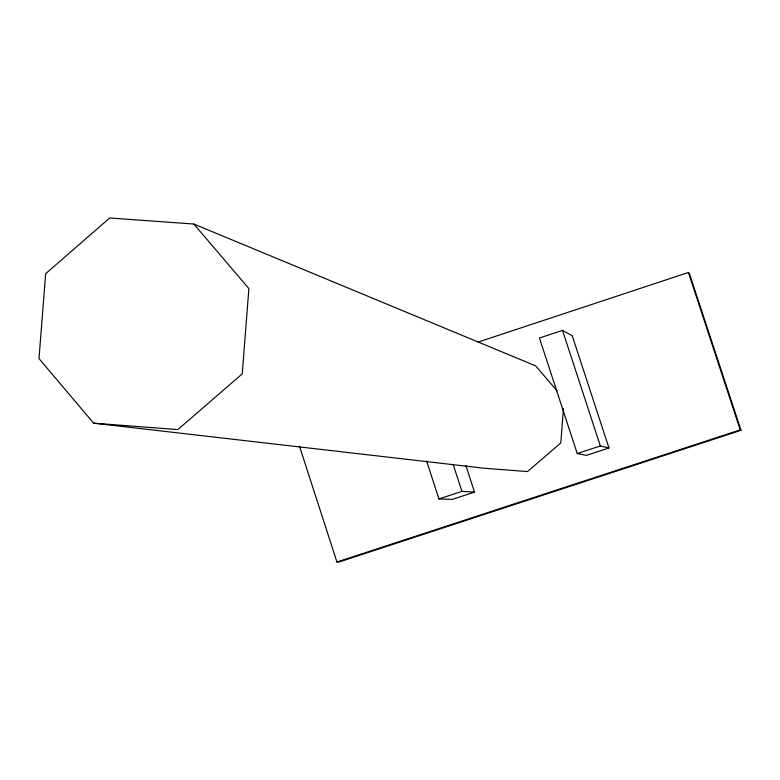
<?xml version="1.0" encoding="UTF-8"?>
<svg xmlns="http://www.w3.org/2000/svg" width="780" height="780" viewBox="0 0 780 780"><rect width="100%" height="100%" fill="white"/><g stroke="black" fill="none" stroke-linecap="round" stroke-linejoin="round"><path stroke-width="1.17" d="M563.433 408.593L560.81 442.942L527.524 471.569L483.863 468.215L93.639 423.169L39 358.585L45.659 273.712L109.688 217.99L193.849 224.035L535.606 365.84L557.017 390.799M478.13 342.069L688.428 272.464L689.432 273.634L741 430.306L339.631 561.795L336.94 562.01L299.452 446.121M562.517 330.389L539.448 338.013L577.229 453.55L586.521 455.364L608.975 448.003L572.227 335.761L562.517 330.389L600.356 445.965L608.975 448.003M426.572 460.892L438.935 498.937L461.935 491.39L474.542 492.102L465.894 465.543M577.229 453.55L600.356 445.965M474.542 492.102L452.205 499.434L438.935 498.937M336.94 562.01L740.24 429.887L741 430.306M93.639 423.169L177.85 429.595L242.258 373.834L248.878 288.581L193.849 224.035M688.428 272.464L740.24 429.887M453.307 464.87L461.935 491.39"/></g></svg>
